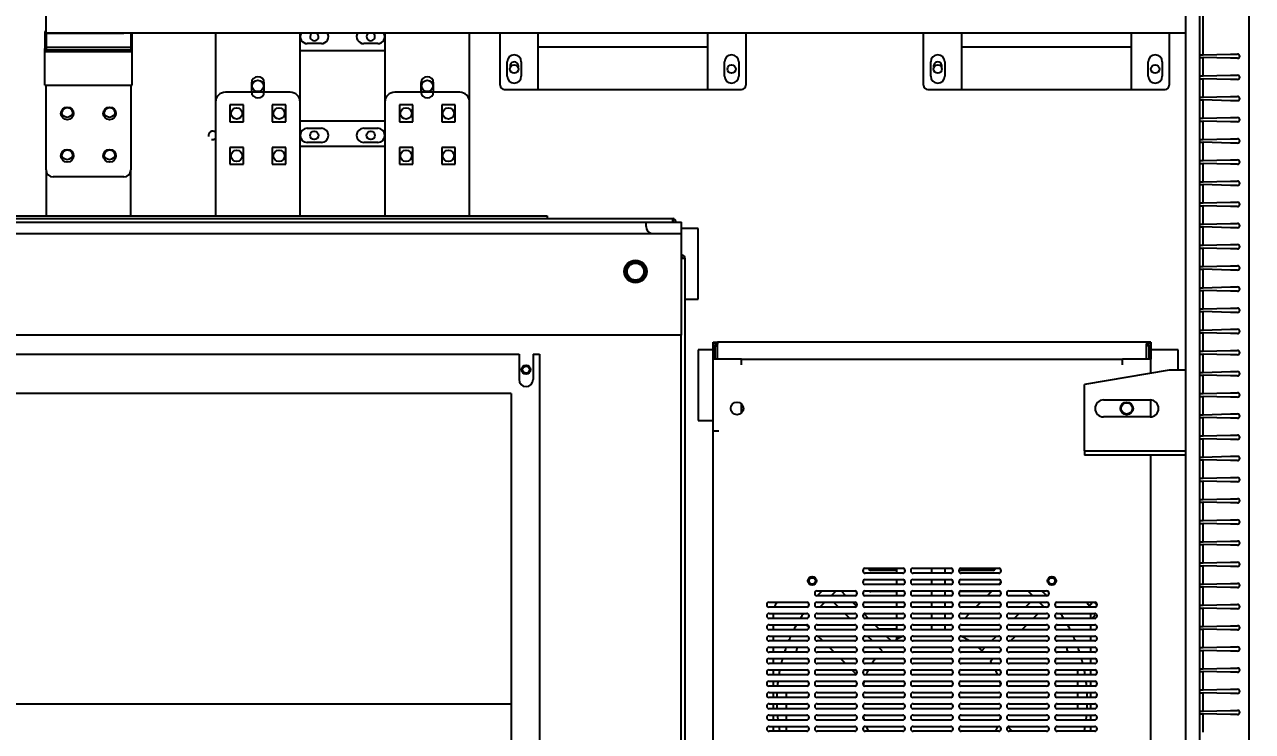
# Model space of a CAD drawing. Header units: feet. Extents: x -1522 to 1718, y -42 to 1309.
# Drawn here: x 33.255 to 36.109, y 9.099 to 10.743 of the extents above; entities that cross this region are included whole.
import ezdxf

# ---------------------------------------------------------------- set-up
doc = ezdxf.new("R2010")
doc.units = ezdxf.units.FT
doc.header["$MEASUREMENT"] = 0
doc.layers.add('E-EQPM-XFMR-1500V', color=141, linetype='Continuous')
doc.layers.add('G-NPLT', color=67, linetype='Continuous', plot=False)
doc.styles.add('NEI-A', font='arial.ttf')

# ---------------------------------------------------------------- blocks, each defined once
blk = doc.blocks.new('INV SKID')
at = {"layer": 'E-EQPM-XFMR-1500V', "linetype": 'Continuous'}
for p, q in [((-0.1247, 3.6492), (-0.1247, -3.2783)), ((-0.2723, 3.3572), (-0.2723, -3.2045)), ((-0.2395, 3.3572), (-0.2395, -3.2045)), ((-0.2313, -0.4549), (-0.2313, 3.3572)), ((-2.9199, -0.4043), (-2.9199, -0.365)), ((-2.9232, -0.401), (-2.9232, -0.4404)), ((-2.9199, -0.401), (-2.9232, -0.401)), ((-2.9232, -0.4076), (-2.9232, -0.447)), ((-2.9199, -0.4076), (-2.9232, -0.4076)), ((-2.9199, -0.4043), (-2.9199, -0.4371)), ((-0.2723, -0.4043), (-2.9199, -0.4043)), ((-2.9199, -0.4043), (-2.7395, -0.4043)), ((-2.7231, -0.4043), (-2.7231, -0.4371)), ((-2.7198, -0.4076), (-2.7231, -0.4076)), ((-2.7198, -0.4404), (-2.7198, -0.4043)), ((-2.7198, -0.447), (-2.7198, -0.4076)), ((-2.5262, -0.4043), (-2.5262, -0.8292)), ((-2.3294, -0.8292), (-2.3294, -0.4043)), ((-2.1325, -0.4043), (-2.1325, -0.8292)), ((-1.9357, -0.8292), (-1.9357, -0.4043)), ((-1.8648, -0.5257), (-1.8648, -0.4043)), ((-1.7762, -0.4371), (-1.7762, -0.4043)), ((-1.3825, -0.4043), (-1.3825, -0.4371)), ((-1.294, -0.4043), (-1.294, -0.5257)), ((-0.8806, -0.5257), (-0.8806, -0.4043)), ((-0.792, -0.4371), (-0.792, -0.4043)), ((-0.3983, -0.4043), (-0.3983, -0.4371)), ((-0.3097, -0.4043), (-0.3097, -0.5257)), ((-2.9232, -0.447), (-2.9232, -0.4404)), ((-2.9232, -0.4404), (-2.9199, -0.4404)), ((-2.9232, -0.5257), (-2.9232, -0.447)), ((-2.9232, -0.447), (-2.7198, -0.447)), ((-2.9199, -0.4371), (-2.9199, -0.4437)), ((-2.9199, -0.4371), (-2.7231, -0.4371)), ((-2.9199, -0.447), (-2.9199, -0.4437)), ((-2.9199, -0.4437), (-2.7231, -0.4437)), ((-2.7231, -0.4371), (-2.7231, -0.4437)), ((-2.7231, -0.4404), (-2.7198, -0.4404)), ((-2.7231, -0.447), (-2.7231, -0.4437)), ((-2.7231, -0.447), (-2.7231, -0.4437)), ((-2.7198, -0.447), (-2.7198, -0.4404)), ((-2.7198, -0.5257), (-2.7198, -0.447)), ((-2.3294, -0.4453), (-2.1325, -0.4453)), ((-2.2802, -0.4289), (-2.313, -0.4289)), ((-2.149, -0.4289), (-2.1818, -0.4289)), ((-1.7762, -0.5356), (-1.7762, -0.4371)), ((-1.3825, -0.4371), (-1.7762, -0.4371)), ((-1.3825, -0.4371), (-1.3825, -0.5356)), ((-0.3983, -0.4371), (-0.792, -0.4371)), ((-0.792, -0.5356), (-0.792, -0.4371)), ((-0.3983, -0.4371), (-0.3983, -0.5356)), ((-0.2395, -0.4549), (-0.2313, -0.4549)), ((-0.2313, -0.4549), (-0.1673, -0.4533)), ((-0.1673, -0.4533), (-0.1509, -0.4533)), ((-1.8484, -0.5044), (-1.8484, -0.4716)), ((-1.8156, -0.4716), (-1.8156, -0.5044)), ((-1.3432, -0.5044), (-1.3432, -0.4716)), ((-1.3104, -0.4716), (-1.3104, -0.5044)), ((-0.8642, -0.5044), (-0.8642, -0.4716)), ((-0.8314, -0.4716), (-0.8314, -0.5044)), ((-0.3589, -0.5044), (-0.3589, -0.4716)), ((-0.3261, -0.4716), (-0.3261, -0.5044)), ((-0.2395, -0.4615), (-0.2313, -0.4615)), ((-0.1673, -0.4631), (-0.2313, -0.4615)), ((-0.2313, -0.5041), (-0.2313, -0.4615)), ((-0.1509, -0.4631), (-0.1673, -0.4631)), ((-0.2395, -0.5041), (-0.2313, -0.5041)), ((-0.2395, -0.5107), (-0.2313, -0.5107)), ((-0.2313, -0.5041), (-0.1673, -0.5025)), ((-0.1673, -0.5123), (-0.2313, -0.5107)), ((-0.2313, -0.5534), (-0.2313, -0.5107)), ((-0.1673, -0.5025), (-0.1509, -0.5025)), ((-0.1509, -0.5123), (-0.1673, -0.5123)), ((-2.9232, -0.5257), (-2.7198, -0.5257)), ((-2.9199, -0.7226), (-2.9199, -0.5257)), ((-2.7231, -0.5257), (-2.7231, -0.7226)), ((-2.3524, -0.5421), (-2.5033, -0.5421)), ((-2.4426, -0.5208), (-2.4426, -0.5405)), ((-2.4131, -0.5405), (-2.4131, -0.5208)), ((-1.9587, -0.5421), (-2.1096, -0.5421)), ((-2.0489, -0.5208), (-2.0489, -0.5405)), ((-2.0194, -0.5405), (-2.0194, -0.5208)), ((-1.855, -0.5356), (-1.3038, -0.5356)), ((-0.8707, -0.5356), (-0.3196, -0.5356)), ((-2.5262, -0.5651), (-2.5262, -0.8292)), ((-2.3294, -0.8292), (-2.3294, -0.5651)), ((-2.1325, -0.5651), (-2.1325, -0.8292)), ((-1.9357, -0.8292), (-1.9357, -0.5651)), ((-0.2395, -0.5534), (-0.2313, -0.5534)), ((-0.2395, -0.5599), (-0.2313, -0.5599)), ((-0.2313, -0.5534), (-0.1673, -0.5517)), ((-0.1673, -0.5616), (-0.2313, -0.5599)), ((-0.2313, -0.6026), (-0.2313, -0.5599)), ((-0.1673, -0.5517), (-0.1509, -0.5517)), ((-0.1509, -0.5616), (-0.1673, -0.5616)), ((-2.4926, -0.5716), (-2.4926, -0.611)), ((-2.4615, -0.5716), (-2.4926, -0.5716)), ((-2.4615, -0.611), (-2.4615, -0.5716)), ((-2.3942, -0.5716), (-2.3942, -0.611)), ((-2.363, -0.5716), (-2.3942, -0.5716)), ((-2.363, -0.611), (-2.363, -0.5716)), ((-2.0989, -0.5716), (-2.0989, -0.611)), ((-2.0677, -0.5716), (-2.0989, -0.5716)), ((-2.0677, -0.611), (-2.0677, -0.5716)), ((-2.0005, -0.5716), (-2.0005, -0.611)), ((-1.9693, -0.5716), (-2.0005, -0.5716)), ((-1.9693, -0.611), (-1.9693, -0.5716)), ((-2.4926, -0.611), (-2.4615, -0.611)), ((-2.3942, -0.611), (-2.363, -0.611)), ((-2.1325, -0.6094), (-2.3294, -0.6094)), ((-2.313, -0.6258), (-2.2802, -0.6258)), ((-2.1818, -0.6258), (-2.149, -0.6258)), ((-2.0989, -0.611), (-2.0677, -0.611)), ((-2.0005, -0.611), (-1.9693, -0.611)), ((-0.2395, -0.6026), (-0.2313, -0.6026)), ((-0.2395, -0.6091), (-0.2313, -0.6091)), ((-0.2313, -0.6026), (-0.1673, -0.6009)), ((-0.1673, -0.6108), (-0.2313, -0.6091)), ((-0.2313, -0.6518), (-0.2313, -0.6091)), ((-0.1673, -0.6009), (-0.1509, -0.6009)), ((-0.1509, -0.6108), (-0.1673, -0.6108)), ((-0.2395, -0.6518), (-0.2313, -0.6518)), ((-0.2313, -0.6518), (-0.1673, -0.6501)), ((-0.1673, -0.6501), (-0.1509, -0.6501)), ((-2.4926, -0.6701), (-2.4926, -0.7094)), ((-2.4615, -0.6701), (-2.4926, -0.6701)), ((-2.4615, -0.7094), (-2.4615, -0.6701)), ((-2.3942, -0.6701), (-2.3942, -0.7094)), ((-2.363, -0.6701), (-2.3942, -0.6701)), ((-2.363, -0.7094), (-2.363, -0.6701)), ((-2.1325, -0.6684), (-2.3294, -0.6684)), ((-2.2802, -0.6586), (-2.313, -0.6586)), ((-2.149, -0.6586), (-2.1818, -0.6586)), ((-2.0989, -0.6701), (-2.0989, -0.7094)), ((-2.0677, -0.6701), (-2.0989, -0.6701)), ((-2.0677, -0.7094), (-2.0677, -0.6701)), ((-2.0005, -0.6701), (-2.0005, -0.7094)), ((-1.9693, -0.6701), (-2.0005, -0.6701)), ((-1.9693, -0.7094), (-1.9693, -0.6701)), ((-0.2395, -0.6583), (-0.2313, -0.6583)), ((-0.1673, -0.66), (-0.2313, -0.6583)), ((-0.2313, -0.701), (-0.2313, -0.6583)), ((-0.1509, -0.66), (-0.1673, -0.66)), ((-2.4926, -0.7094), (-2.4615, -0.7094)), ((-2.3942, -0.7094), (-2.363, -0.7094)), ((-2.0989, -0.7094), (-2.0677, -0.7094)), ((-2.0005, -0.7094), (-1.9693, -0.7094)), ((-0.2395, -0.701), (-0.2313, -0.701)), ((-0.2395, -0.7076), (-0.2313, -0.7076)), ((-0.2313, -0.701), (-0.1673, -0.6994)), ((-0.1673, -0.7092), (-0.2313, -0.7076)), ((-0.2313, -0.7502), (-0.2313, -0.7076)), ((-0.1673, -0.6994), (-0.1509, -0.6994)), ((-0.1509, -0.7092), (-0.1673, -0.7092)), ((-2.9199, -0.7226), (-2.9199, -0.8292)), ((-2.7395, -0.739), (-2.9035, -0.739)), ((-2.7231, -0.8292), (-2.7231, -0.7226)), ((-0.2395, -0.7502), (-0.2313, -0.7502)), ((-0.2395, -0.7568), (-0.2313, -0.7568)), ((-0.2313, -0.7502), (-0.1673, -0.7486)), ((-0.1673, -0.7584), (-0.2313, -0.7568)), ((-0.2313, -0.7994), (-0.2313, -0.7568)), ((-0.1673, -0.7486), (-0.1509, -0.7486)), ((-0.1509, -0.7584), (-0.1673, -0.7584)), ((-0.2313, -0.7994), (-0.1673, -0.7978)), ((-0.1673, -0.7978), (-0.1509, -0.7978)), ((-0.2395, -0.7994), (-0.2313, -0.7994)), ((-0.2395, -0.806), (-0.2313, -0.806)), ((-0.1673, -0.8076), (-0.2313, -0.806)), ((-0.2313, -0.8486), (-0.2313, -0.806)), ((-0.1509, -0.8076), (-0.1673, -0.8076)), ((-7.3491, -0.844), (-1.4436, -0.844)), ((-3.3924, -0.8358), (-1.4633, -0.8358)), ((-3.1004, -0.8292), (-1.7552, -0.8292)), ((-1.7552, -0.8292), (-1.7552, -0.8358)), ((-1.5256, -0.8538), (-1.5256, -0.844)), ((-1.4633, -0.844), (-1.4633, -0.8358)), ((-1.4616, -0.844), (-1.4616, -0.8423)), ((-1.4567, -0.844), (-1.4567, -0.8423)), ((-1.4436, -1.1064), (-1.4436, -0.844)), ((-0.2395, -0.8486), (-0.2313, -0.8486)), ((-0.2395, -0.8552), (-0.2313, -0.8552)), ((-0.2313, -0.8486), (-0.1673, -0.847)), ((-0.1673, -0.8568), (-0.2313, -0.8552)), ((-0.2313, -0.8978), (-0.2313, -0.8552)), ((-0.1673, -0.847), (-0.1509, -0.847)), ((-7.3491, -0.8702), (-1.4436, -0.8702)), ((-1.4042, -0.8587), (-1.4436, -0.8587)), ((-1.4042, -1.0228), (-1.4042, -0.8587)), ((-0.1509, -0.8568), (-0.1673, -0.8568)), ((-0.2395, -0.8978), (-0.2313, -0.8978)), ((-0.2395, -0.9044), (-0.2313, -0.9044)), ((-0.2313, -0.8978), (-0.1673, -0.8962)), ((-0.1673, -0.906), (-0.2313, -0.9044)), ((-0.2313, -0.9471), (-0.2313, -0.9044)), ((-0.1673, -0.8962), (-0.1509, -0.8962)), ((-0.1509, -0.906), (-0.1673, -0.906)), ((-1.4419, -0.9211), (-1.4436, -0.9211)), ((-1.4419, -0.926), (-1.4436, -0.926)), ((-1.4436, -0.9276), (-1.4354, -0.9276)), ((-1.4354, -0.9276), (-1.4354, -3.3686)), ((-0.2395, -0.9471), (-0.2313, -0.9471)), ((-0.2395, -0.9536), (-0.2313, -0.9536)), ((-0.2313, -0.9471), (-0.1673, -0.9454)), ((-0.1673, -0.9553), (-0.2313, -0.9536)), ((-0.2313, -0.9963), (-0.2313, -0.9536)), ((-0.1673, -0.9454), (-0.1509, -0.9454)), ((-0.1509, -0.9553), (-0.1673, -0.9553)), ((-0.2395, -0.9963), (-0.2313, -0.9963)), ((-0.2313, -0.9963), (-0.1673, -0.9946)), ((-0.1673, -0.9946), (-0.1509, -0.9946)), ((-1.4354, -1.0228), (-1.4042, -1.0228)), ((-0.2395, -1.0028), (-0.2313, -1.0028)), ((-0.1673, -1.0045), (-0.2313, -1.0028)), ((-0.2313, -1.0455), (-0.2313, -1.0028)), ((-0.1509, -1.0045), (-0.1673, -1.0045)), ((-0.2395, -1.0455), (-0.2313, -1.0455)), ((-0.2395, -1.052), (-0.2313, -1.052)), ((-0.2313, -1.0455), (-0.1673, -1.0438)), ((-0.1673, -1.0537), (-0.2313, -1.052)), ((-0.2313, -1.0947), (-0.2313, -1.052)), ((-0.1673, -1.0438), (-0.1509, -1.0438)), ((-0.1509, -1.0537), (-0.1673, -1.0537)), ((-1.4436, -1.1064), (-7.3491, -1.1064)), ((-1.4452, -1.1064), (-1.4452, -3.3833)), ((-0.2395, -1.0947), (-0.2313, -1.0947)), ((-0.2395, -1.1013), (-0.2313, -1.1013)), ((-0.2313, -1.0947), (-0.1673, -1.0931)), ((-0.1673, -1.1029), (-0.2313, -1.1013)), ((-0.2313, -1.1439), (-0.2313, -1.1013)), ((-0.1673, -1.0931), (-0.1509, -1.0931)), ((-0.1509, -1.1029), (-0.1673, -1.1029)), ((-1.3698, -1.1409), (-1.4042, -1.1409)), ((-1.4042, -1.1409), (-1.4042, -1.3049)), ((-1.3698, -1.1228), (-1.3599, -1.1228)), ((-1.3698, -1.1327), (-1.3698, -1.1228)), ((-1.3698, -1.1622), (-1.3698, -1.1327)), ((-1.3648, -1.1622), (-1.3648, -1.1327)), ((-0.3625, -1.1228), (-1.3599, -1.1228)), ((-1.3599, -1.1228), (-1.3599, -1.1277)), ((-1.3599, -1.1622), (-1.3599, -1.1277)), ((-0.3527, -1.1228), (-0.3625, -1.1228)), ((-0.3625, -1.1228), (-0.3625, -1.1277)), ((-0.3625, -1.1622), (-0.3625, -1.1277)), ((-0.3576, -1.1327), (-0.3576, -1.1622)), ((-0.3527, -1.1228), (-0.3527, -1.1327)), ((-0.3527, -1.1327), (-0.3527, -1.1622)), ((-0.2887, -1.1409), (-0.3527, -1.1409)), ((-0.2887, -1.1884), (-0.2887, -1.1409)), ((-3.0348, -1.1507), (-1.8209, -1.1507)), ((-1.8209, -1.1507), (-1.8209, -1.2098)), ((-1.7881, -1.1507), (-1.7733, -1.1507)), ((-1.7881, -1.1507), (-1.7881, -1.2098)), ((-1.7733, -1.1507), (-1.7733, -3.1651)), ((-1.3041, -1.1622), (-1.3698, -1.1622)), ((-1.3698, -3.4194), (-1.3698, -1.1622)), ((-1.3041, -1.1622), (-0.4183, -1.1622)), ((-1.3041, -1.1753), (-1.3041, -1.1622)), ((-0.3527, -1.1622), (-0.4183, -1.1622)), ((-0.4183, -1.1753), (-0.4183, -1.1622)), ((-0.3527, -1.1955), (-0.3527, -1.1622)), ((-0.2395, -1.1439), (-0.2313, -1.1439)), ((-0.2395, -1.1505), (-0.2313, -1.1505)), ((-0.2313, -1.1439), (-0.1673, -1.1423)), ((-0.1673, -1.1521), (-0.2313, -1.1505)), ((-0.2313, -1.1931), (-0.2313, -1.1505)), ((-0.1673, -1.1423), (-0.1509, -1.1423)), ((-0.1509, -1.1521), (-0.1673, -1.1521)), ((-0.31, -1.1884), (-0.5069, -1.2212)), ((-0.2723, -1.1884), (-0.31, -1.1884)), ((-0.2395, -1.1931), (-0.2313, -1.1931)), ((-0.2313, -1.1931), (-0.1673, -1.1915)), ((-0.1673, -1.1915), (-0.1509, -1.1915)), ((-0.5069, -1.3754), (-0.5069, -1.2212)), ((-0.2395, -1.1997), (-0.2313, -1.1997)), ((-0.1673, -1.2013), (-0.2313, -1.1997)), ((-0.2313, -1.2423), (-0.2313, -1.1997)), ((-0.1509, -1.2013), (-0.1673, -1.2013)), ((-1.8389, -1.2426), (-3.0167, -1.2426)), ((-1.8389, -1.2426), (-1.8389, -3.6409)), ((-0.2395, -1.2423), (-0.2313, -1.2423)), ((-0.2395, -1.2489), (-0.2313, -1.2489)), ((-0.2313, -1.2423), (-0.1673, -1.2407)), ((-0.1673, -1.2505), (-0.2313, -1.2489)), ((-0.2313, -1.2915), (-0.2313, -1.2489)), ((-0.1673, -1.2407), (-0.1509, -1.2407)), ((-0.1509, -1.2505), (-0.1673, -1.2505)), ((-1.3041, -1.288), (-1.3041, -1.266)), ((-0.4626, -1.2573), (-0.3543, -1.2573)), ((-0.4183, -1.2683), (-0.4183, -1.266)), ((-0.3527, -1.2965), (-0.3527, -1.2575)), ((-1.4042, -1.3049), (-1.3698, -1.3049)), ((-0.3543, -1.2967), (-0.4626, -1.2967)), ((-0.4183, -1.288), (-0.4183, -1.2857)), ((-0.2395, -1.2915), (-0.2313, -1.2915)), ((-0.2395, -1.2981), (-0.2313, -1.2981)), ((-0.2313, -1.2915), (-0.1673, -1.2899)), ((-0.1673, -1.2997), (-0.2313, -1.2981)), ((-0.2313, -1.3408), (-0.2313, -1.2981)), ((-0.1673, -1.2899), (-0.1509, -1.2899)), ((-0.1509, -1.2997), (-0.1673, -1.2997)), ((-1.3566, -1.3295), (-1.3698, -1.3295)), ((-0.2395, -1.3408), (-0.2313, -1.3408)), ((-0.2313, -1.3408), (-0.1673, -1.3391)), ((-0.1673, -1.3391), (-0.1509, -1.3391)), ((-0.2395, -1.3473), (-0.2313, -1.3473)), ((-0.1673, -1.349), (-0.2313, -1.3473)), ((-0.2313, -1.39), (-0.2313, -1.3473)), ((-0.1509, -1.349), (-0.1673, -1.349)), ((-0.5069, -1.3754), (-0.2723, -1.3754)), ((-0.5069, -1.3754), (-0.5069, -1.3853)), ((-0.2723, -1.3853), (-0.5069, -1.3853)), ((-0.3527, -2.6555), (-0.3527, -1.3853)), ((-0.2395, -1.39), (-0.2313, -1.39)), ((-0.2395, -1.3965), (-0.2313, -1.3965)), ((-0.2313, -1.39), (-0.1673, -1.3883)), ((-0.1673, -1.3982), (-0.2313, -1.3965)), ((-0.2313, -1.4392), (-0.2313, -1.3965)), ((-0.1673, -1.3883), (-0.1509, -1.3883)), ((-0.1509, -1.3982), (-0.1673, -1.3982)), ((-0.2395, -1.4392), (-0.2313, -1.4392)), ((-0.2395, -1.4457), (-0.2313, -1.4457)), ((-0.2313, -1.4392), (-0.1673, -1.4375)), ((-0.1673, -1.4474), (-0.2313, -1.4457)), ((-0.2313, -1.4884), (-0.2313, -1.4457)), ((-0.1673, -1.4375), (-0.1509, -1.4375)), ((-0.1509, -1.4474), (-0.1673, -1.4474)), ((-0.2395, -1.4884), (-0.2313, -1.4884)), ((-0.2395, -1.495), (-0.2313, -1.495)), ((-0.2313, -1.4884), (-0.1673, -1.4868)), ((-0.1673, -1.4966), (-0.2313, -1.495)), ((-0.2313, -1.5376), (-0.2313, -1.495)), ((-0.1673, -1.4868), (-0.1509, -1.4868)), ((-0.1509, -1.4966), (-0.1673, -1.4966)), ((-0.2395, -1.5376), (-0.2313, -1.5376)), ((-0.2313, -1.5376), (-0.1673, -1.536)), ((-0.1673, -1.536), (-0.1509, -1.536)), ((-0.2395, -1.5442), (-0.2313, -1.5442)), ((-0.1673, -1.5458), (-0.2313, -1.5442)), ((-0.2313, -1.5868), (-0.2313, -1.5442)), ((-0.1509, -1.5458), (-0.1673, -1.5458)), ((-0.2395, -1.5868), (-0.2313, -1.5868)), ((-0.2395, -1.5934), (-0.2313, -1.5934)), ((-0.2313, -1.5868), (-0.1673, -1.5852)), ((-0.1673, -1.595), (-0.2313, -1.5934)), ((-0.2313, -1.636), (-0.2313, -1.5934)), ((-0.1673, -1.5852), (-0.1509, -1.5852)), ((-0.1509, -1.595), (-0.1673, -1.595)), ((-1.0162, -1.6486), (-0.9293, -1.6486)), ((-0.9426, -1.6535), (-1.0031, -1.6535)), ((-0.9426, -1.6601), (-0.9426, -1.6486)), ((-0.9047, -1.6486), (-0.8177, -1.6486)), ((-0.8612, -1.6601), (-0.8612, -1.6486)), ((-0.8302, -1.6601), (-0.8302, -1.6486)), ((-0.7193, -1.6535), (-0.7988, -1.6535)), ((-0.7931, -1.6486), (-0.7062, -1.6486)), ((-0.2395, -1.636), (-0.2313, -1.636)), ((-0.2395, -1.6426), (-0.2313, -1.6426)), ((-0.2313, -1.636), (-0.1673, -1.6344)), ((-0.1673, -1.6442), (-0.2313, -1.6426)), ((-0.2313, -1.6852), (-0.2313, -1.6426)), ((-0.1673, -1.6344), (-0.1509, -1.6344)), ((-0.1509, -1.6442), (-0.1673, -1.6442)), ((-0.9293, -1.6601), (-1.0162, -1.6601)), ((-1.0162, -1.6748), (-0.9293, -1.6748)), ((-0.9426, -1.6863), (-0.9426, -1.6748)), ((-0.8177, -1.6601), (-0.9047, -1.6601)), ((-0.9047, -1.6748), (-0.8177, -1.6748)), ((-0.8612, -1.6863), (-0.8612, -1.6748)), ((-0.8302, -1.6863), (-0.8302, -1.6748)), ((-0.7062, -1.6601), (-0.7931, -1.6601)), ((-0.7931, -1.6748), (-0.7062, -1.6748)), ((-0.7064, -1.6863), (-0.7005, -1.6804)), ((-1.1278, -1.7011), (-1.0408, -1.7011)), ((-1.0955, -1.7126), (-1.084, -1.7011)), ((-1.061, -1.7126), (-1.0724, -1.7011)), ((-0.9293, -1.6863), (-1.0162, -1.6863)), ((-1.0162, -1.7011), (-0.9293, -1.7011)), ((-0.9426, -1.7027), (-1.0031, -1.7027)), ((-0.9426, -1.7126), (-0.9426, -1.7011)), ((-0.8177, -1.6863), (-0.9047, -1.6863)), ((-0.9047, -1.7011), (-0.8177, -1.7011)), ((-0.8612, -1.7126), (-0.8612, -1.7011)), ((-0.8302, -1.7126), (-0.8302, -1.7011)), ((-0.7228, -1.7027), (-0.7972, -1.7027)), ((-0.7062, -1.6863), (-0.7931, -1.6863)), ((-0.7931, -1.7011), (-0.7062, -1.7011)), ((-0.7326, -1.7126), (-0.7212, -1.7011)), ((-0.6816, -1.7011), (-0.5947, -1.7011)), ((-0.6384, -1.7011), (-0.6269, -1.7126)), ((-0.2395, -1.6852), (-0.2313, -1.6852)), ((-0.2395, -1.6918), (-0.2313, -1.6918)), ((-0.2313, -1.6852), (-0.1673, -1.6836)), ((-0.1673, -1.6934), (-0.2313, -1.6918)), ((-0.2313, -1.7345), (-0.2313, -1.6918)), ((-0.1673, -1.6836), (-0.1509, -1.6836)), ((-0.1509, -1.6934), (-0.1673, -1.6934)), ((-1.2393, -1.7273), (-1.1524, -1.7273)), ((-1.1524, -1.7388), (-1.2393, -1.7388)), ((-1.0408, -1.7126), (-1.1278, -1.7126)), ((-1.1278, -1.7273), (-1.0408, -1.7273)), ((-1.0408, -1.7388), (-1.1278, -1.7388)), ((-1.1218, -1.7388), (-1.1103, -1.7273)), ((-1.0786, -1.7388), (-1.0901, -1.7273)), ((-1.0366, -1.7369), (-1.0462, -1.7273)), ((-0.9293, -1.7126), (-1.0162, -1.7126)), ((-1.0162, -1.7273), (-0.9293, -1.7273)), ((-0.9293, -1.7388), (-1.0162, -1.7388)), ((-0.9426, -1.7388), (-0.9426, -1.7273)), ((-0.8177, -1.7126), (-0.9047, -1.7126)), ((-0.9047, -1.7273), (-0.8177, -1.7273)), ((-0.8177, -1.7388), (-0.9047, -1.7388)), ((-0.8612, -1.7388), (-0.8612, -1.7273)), ((-0.8302, -1.7388), (-0.8302, -1.7273)), ((-0.7062, -1.7126), (-0.7931, -1.7126)), ((-0.7931, -1.7273), (-0.7062, -1.7273)), ((-0.7062, -1.7388), (-0.7931, -1.7388)), ((-0.7589, -1.7388), (-0.7474, -1.7273)), ((-0.5947, -1.7126), (-0.6816, -1.7126)), ((-0.6816, -1.7273), (-0.5947, -1.7273)), ((-0.5947, -1.7388), (-0.6816, -1.7388)), ((-0.6439, -1.7388), (-0.6324, -1.7273)), ((-0.6122, -1.7273), (-0.6007, -1.7388)), ((-0.57, -1.7273), (-0.4831, -1.7273)), ((-0.4831, -1.7388), (-0.57, -1.7388)), ((-0.4962, -1.7363), (-0.4883, -1.7273)), ((-0.485, -1.7273), (-0.4774, -1.7339)), ((-0.2395, -1.7345), (-0.2313, -1.7345)), ((-0.2313, -1.7345), (-0.1673, -1.7328)), ((-0.1673, -1.7328), (-0.1509, -1.7328)), ((-1.2393, -1.7536), (-1.1524, -1.7536)), ((-1.1524, -1.765), (-1.2393, -1.765)), ((-1.2303, -1.7536), (-1.2303, -1.765)), ((-1.1278, -1.7536), (-1.0408, -1.7536)), ((-1.0408, -1.765), (-1.1278, -1.765)), ((-1.0523, -1.765), (-1.0638, -1.7536)), ((-1.0085, -1.765), (-1.0191, -1.7544)), ((-1.0162, -1.7536), (-0.9293, -1.7536)), ((-0.9293, -1.765), (-1.0162, -1.765)), ((-0.9426, -1.765), (-0.9426, -1.7536)), ((-0.9047, -1.7536), (-0.8177, -1.7536)), ((-0.8177, -1.765), (-0.9047, -1.765)), ((-0.8612, -1.765), (-0.8612, -1.7536)), ((-0.8302, -1.765), (-0.8302, -1.7536)), ((-0.7931, -1.7536), (-0.7062, -1.7536)), ((-0.7062, -1.765), (-0.7931, -1.765)), ((-0.7851, -1.765), (-0.7737, -1.7536)), ((-0.6816, -1.7536), (-0.5947, -1.7536)), ((-0.5947, -1.765), (-0.6816, -1.765)), ((-0.6701, -1.765), (-0.6586, -1.7536)), ((-0.6263, -1.765), (-0.6148, -1.7536)), ((-0.57, -1.7536), (-0.4831, -1.7536)), ((-0.4831, -1.765), (-0.57, -1.765)), ((-0.4921, -1.765), (-0.4921, -1.7536)), ((-0.4891, -1.765), (-0.4816, -1.7565)), ((-0.4816, -1.7565), (-0.4849, -1.7536)), ((-0.2395, -1.741), (-0.2313, -1.741)), ((-0.1673, -1.7427), (-0.2313, -1.741)), ((-0.2313, -1.7837), (-0.2313, -1.741)), ((-0.1509, -1.7427), (-0.1673, -1.7427)), ((-1.2393, -1.7798), (-1.1524, -1.7798)), ((-1.1524, -1.7913), (-1.2393, -1.7913)), ((-1.2303, -1.7798), (-1.2303, -1.7913)), ((-1.1467, -1.7857), (-1.1526, -1.7798)), ((-1.1278, -1.7798), (-1.0408, -1.7798)), ((-1.0408, -1.7913), (-1.1278, -1.7913)), ((-1.0162, -1.7798), (-0.9293, -1.7798)), ((-0.9293, -1.7913), (-1.0162, -1.7913)), ((-0.9822, -1.7913), (-0.9937, -1.7798)), ((-0.9839, -1.7897), (-0.9426, -1.7897)), ((-0.9426, -1.7913), (-0.9426, -1.7798)), ((-0.9047, -1.7798), (-0.8177, -1.7798)), ((-0.8177, -1.7913), (-0.9047, -1.7913)), ((-0.8612, -1.7913), (-0.8612, -1.7798)), ((-0.8302, -1.7913), (-0.8302, -1.7798)), ((-0.7931, -1.7798), (-0.7062, -1.7798)), ((-0.7062, -1.7913), (-0.7931, -1.7913)), ((-0.6816, -1.7798), (-0.5947, -1.7798)), ((-0.5947, -1.7913), (-0.6816, -1.7913)), ((-0.6525, -1.7913), (-0.641, -1.7798)), ((-0.57, -1.7798), (-0.4831, -1.7798)), ((-0.4831, -1.7913), (-0.57, -1.7913)), ((-0.4921, -1.7913), (-0.4921, -1.7798)), ((-0.2395, -1.7837), (-0.2313, -1.7837)), ((-0.2395, -1.7902), (-0.2313, -1.7902)), ((-0.2313, -1.7837), (-0.1673, -1.782)), ((-0.1673, -1.7919), (-0.2313, -1.7902)), ((-0.2313, -1.8329), (-0.2313, -1.7902)), ((-0.1673, -1.782), (-0.1509, -1.782)), ((-0.1509, -1.7919), (-0.1673, -1.7919)), ((-1.2393, -1.8061), (-1.1524, -1.8061)), ((-1.1524, -1.8175), (-1.2393, -1.8175)), ((-1.2303, -1.8061), (-1.2303, -1.8175)), ((-1.1278, -1.8061), (-1.0408, -1.8061)), ((-1.0408, -1.8175), (-1.1278, -1.8175)), ((-1.1149, -1.8175), (-1.1263, -1.8061)), ((-1.0162, -1.8061), (-0.9293, -1.8061)), ((-0.9293, -1.8175), (-1.0162, -1.8175)), ((-0.9998, -1.8175), (-1.0113, -1.8061)), ((-0.956, -1.8175), (-0.9675, -1.8061)), ((-0.9426, -1.8137), (-0.9426, -1.8061)), ((-0.9047, -1.8061), (-0.8177, -1.8061)), ((-0.8177, -1.8175), (-0.9047, -1.8175)), ((-0.7931, -1.8061), (-0.7062, -1.8061)), ((-0.7062, -1.8175), (-0.7931, -1.8175)), ((-0.7226, -1.8175), (-0.7111, -1.8061)), ((-0.6816, -1.8061), (-0.5947, -1.8061)), ((-0.5947, -1.8175), (-0.6816, -1.8175)), ((-0.6787, -1.8175), (-0.6673, -1.8061)), ((-0.57, -1.8061), (-0.4831, -1.8061)), ((-0.4831, -1.8175), (-0.57, -1.8175)), ((-0.4921, -1.8175), (-0.4921, -1.8061)), ((-1.2393, -1.8323), (-1.1524, -1.8323)), ((-1.1524, -1.8438), (-1.2393, -1.8438)), ((-1.2303, -1.8323), (-1.2303, -1.8438)), ((-1.1278, -1.8323), (-1.0408, -1.8323)), ((-1.0408, -1.8438), (-1.1278, -1.8438)), ((-1.0886, -1.8438), (-1.1001, -1.8323)), ((-1.0162, -1.8323), (-0.9293, -1.8323)), ((-0.9293, -1.8438), (-1.0162, -1.8438)), ((-0.9772, -1.8402), (-0.9851, -1.8323)), ((-0.9047, -1.8323), (-0.8177, -1.8323)), ((-0.8177, -1.8438), (-0.9047, -1.8438)), ((-0.7931, -1.8323), (-0.7062, -1.8323)), ((-0.7062, -1.8438), (-0.7931, -1.8438)), ((-0.7452, -1.8402), (-0.7374, -1.8323)), ((-0.7048, -1.8436), (-0.7007, -1.8395)), ((-0.6816, -1.8323), (-0.5947, -1.8323)), ((-0.5947, -1.8438), (-0.6816, -1.8438)), ((-0.57, -1.8323), (-0.4831, -1.8323)), ((-0.4831, -1.8438), (-0.57, -1.8438)), ((-0.4921, -1.8438), (-0.4921, -1.8323)), ((-0.2395, -1.8329), (-0.2313, -1.8329)), ((-0.2395, -1.8394), (-0.2313, -1.8394)), ((-0.2313, -1.8329), (-0.1673, -1.8312)), ((-0.1673, -1.8411), (-0.2313, -1.8394)), ((-0.2313, -1.8821), (-0.2313, -1.8394)), ((-0.1673, -1.8312), (-0.1509, -1.8312)), ((-0.1509, -1.8411), (-0.1673, -1.8411)), ((-1.2393, -1.8586), (-1.1524, -1.8586)), ((-1.1524, -1.87), (-1.2393, -1.87)), ((-1.2303, -1.8586), (-1.2303, -1.87)), ((-1.1278, -1.8586), (-1.0408, -1.8586)), ((-1.0408, -1.87), (-1.1278, -1.87)), ((-1.0624, -1.87), (-1.0739, -1.8586)), ((-1.0162, -1.8586), (-0.9293, -1.8586)), ((-0.9293, -1.87), (-1.0162, -1.87)), ((-0.9047, -1.8586), (-0.8177, -1.8586)), ((-0.8177, -1.87), (-0.9047, -1.87)), ((-0.7931, -1.8586), (-0.7062, -1.8586)), ((-0.7062, -1.87), (-0.7931, -1.87)), ((-0.7254, -1.8642), (-0.7198, -1.8586)), ((-0.6816, -1.8586), (-0.5947, -1.8586)), ((-0.5947, -1.87), (-0.6816, -1.87)), ((-0.57, -1.8586), (-0.4831, -1.8586)), ((-0.4831, -1.87), (-0.57, -1.87)), ((-0.4921, -1.87), (-0.4921, -1.8586)), ((-0.2395, -1.8821), (-0.2313, -1.8821)), ((-0.2313, -1.8821), (-0.1673, -1.8805)), ((-0.1673, -1.8805), (-0.1509, -1.8805)), ((-1.2393, -1.8848), (-1.1524, -1.8848)), ((-1.1524, -1.8963), (-1.2393, -1.8963)), ((-1.2393, -1.911), (-1.1524, -1.911)), ((-1.2303, -1.8848), (-1.2303, -1.8963)), ((-1.2303, -1.911), (-1.2303, -1.9225)), ((-1.1278, -1.8848), (-1.0408, -1.8848)), ((-1.0408, -1.8963), (-1.1278, -1.8963)), ((-1.1278, -1.911), (-1.0408, -1.911)), ((-1.0373, -1.8951), (-1.0476, -1.8848)), ((-1.0162, -1.8848), (-0.9293, -1.8848)), ((-0.9293, -1.8963), (-1.0162, -1.8963)), ((-1.0162, -1.911), (-0.9293, -1.911)), ((-0.9047, -1.8848), (-0.8177, -1.8848)), ((-0.8177, -1.8963), (-0.9047, -1.8963)), ((-0.9047, -1.911), (-0.8177, -1.911)), ((-0.7931, -1.8848), (-0.7062, -1.8848)), ((-0.7062, -1.8963), (-0.7931, -1.8963)), ((-0.7931, -1.911), (-0.7062, -1.911)), ((-0.6816, -1.8848), (-0.5947, -1.8848)), ((-0.5947, -1.8963), (-0.6816, -1.8963)), ((-0.6816, -1.911), (-0.5947, -1.911)), ((-0.57, -1.8848), (-0.4831, -1.8848)), ((-0.4831, -1.8963), (-0.57, -1.8963)), ((-0.57, -1.911), (-0.4831, -1.911)), ((-0.5233, -1.8848), (-0.5233, -1.8963)), ((-0.5233, -1.911), (-0.5233, -1.9225)), ((-0.4921, -1.8963), (-0.4921, -1.8848)), ((-0.4921, -1.9225), (-0.4921, -1.911)), ((-0.2395, -1.8887), (-0.2313, -1.8887)), ((-0.1673, -1.8903), (-0.2313, -1.8887)), ((-0.2313, -1.9313), (-0.2313, -1.8887)), ((-0.1509, -1.8903), (-0.1673, -1.8903)), ((-1.1524, -1.9225), (-1.2393, -1.9225)), ((-1.2393, -1.9373), (-1.1524, -1.9373)), ((-1.2303, -1.9373), (-1.2303, -1.9488)), ((-1.1991, -1.9488), (-1.1991, -1.9373)), ((-1.0408, -1.9225), (-1.1278, -1.9225)), ((-1.1278, -1.9373), (-1.0408, -1.9373)), ((-1.0195, -1.9129), (-1.02, -1.9124)), ((-0.9293, -1.9225), (-1.0162, -1.9225)), ((-1.0162, -1.9373), (-0.9293, -1.9373)), ((-0.8177, -1.9225), (-0.9047, -1.9225)), ((-0.9047, -1.9373), (-0.8177, -1.9373)), ((-0.7062, -1.9225), (-0.7931, -1.9225)), ((-0.7931, -1.9373), (-0.7062, -1.9373)), ((-0.5947, -1.9225), (-0.6816, -1.9225)), ((-0.6816, -1.9373), (-0.5947, -1.9373)), ((-0.4831, -1.9225), (-0.57, -1.9225)), ((-0.57, -1.9373), (-0.4831, -1.9373)), ((-0.5233, -1.9373), (-0.5233, -1.9488)), ((-0.4921, -1.9488), (-0.4921, -1.9373)), ((-0.2395, -1.9313), (-0.2313, -1.9313)), ((-0.2395, -1.9379), (-0.2313, -1.9379)), ((-0.2313, -1.9313), (-0.1673, -1.9297)), ((-0.1673, -1.9395), (-0.2313, -1.9379)), ((-0.2313, -1.9805), (-0.2313, -1.9379)), ((-0.1673, -1.9297), (-0.1509, -1.9297)), ((-0.1509, -1.9395), (-0.1673, -1.9395)), ((-1.8389, -1.9644), (-3.0167, -1.9644)), ((-1.1524, -1.9488), (-1.2393, -1.9488)), ((-1.2393, -1.9635), (-1.1524, -1.9635)), ((-1.2303, -1.9635), (-1.2303, -1.975)), ((-1.1991, -1.975), (-1.1991, -1.9635)), ((-1.0408, -1.9488), (-1.1278, -1.9488)), ((-1.1278, -1.9635), (-1.0408, -1.9635)), ((-0.9293, -1.9488), (-1.0162, -1.9488)), ((-1.0162, -1.9635), (-0.9293, -1.9635)), ((-0.8177, -1.9488), (-0.9047, -1.9488)), ((-0.9047, -1.9635), (-0.8177, -1.9635)), ((-0.7062, -1.9488), (-0.7931, -1.9488)), ((-0.7931, -1.9635), (-0.7062, -1.9635)), ((-0.5947, -1.9488), (-0.6816, -1.9488)), ((-0.6816, -1.9635), (-0.5947, -1.9635)), ((-0.4831, -1.9488), (-0.57, -1.9488)), ((-0.57, -1.9635), (-0.4831, -1.9635)), ((-0.5233, -1.9635), (-0.5233, -1.975)), ((-0.4921, -1.975), (-0.4921, -1.9635)), ((-1.1524, -1.975), (-1.2393, -1.975)), ((-1.2393, -1.9898), (-1.1524, -1.9898)), ((-1.2303, -1.9898), (-1.2303, -2.0013)), ((-1.1991, -2.0013), (-1.1991, -1.9898)), ((-1.0408, -1.975), (-1.1278, -1.975)), ((-1.1278, -1.9898), (-1.0408, -1.9898)), ((-0.9293, -1.975), (-1.0162, -1.975)), ((-1.0162, -1.9898), (-0.9293, -1.9898)), ((-0.8177, -1.975), (-0.9047, -1.975)), ((-0.9047, -1.9898), (-0.8177, -1.9898)), ((-0.7062, -1.975), (-0.7931, -1.975)), ((-0.7931, -1.9898), (-0.7062, -1.9898)), ((-0.5947, -1.975), (-0.6816, -1.975)), ((-0.6816, -1.9898), (-0.5947, -1.9898)), ((-0.4831, -1.975), (-0.57, -1.975)), ((-0.57, -1.9898), (-0.4831, -1.9898)), ((-0.4921, -2.0013), (-0.4921, -1.9898)), ((-0.2395, -1.9805), (-0.2313, -1.9805)), ((-0.2395, -1.9871), (-0.2313, -1.9871)), ((-0.2313, -1.9805), (-0.1673, -1.9789)), ((-0.1673, -1.9887), (-0.2313, -1.9871)), ((-0.2313, -2.0297), (-0.2313, -1.9871)), ((-0.1673, -1.9789), (-0.1509, -1.9789)), ((-0.1509, -1.9887), (-0.1673, -1.9887)), ((-1.1524, -2.0013), (-1.2393, -2.0013)), ((-1.2393, -2.016), (-1.1524, -2.016)), ((-1.2303, -2.016), (-1.2303, -2.0275)), ((-1.1991, -2.0275), (-1.1991, -2.016)), ((-1.0408, -2.0013), (-1.1278, -2.0013)), ((-1.1278, -2.016), (-1.0408, -2.016)), ((-0.9293, -2.0013), (-1.0162, -2.0013)), ((-1.0162, -2.016), (-0.9293, -2.016)), ((-0.8177, -2.0013), (-0.9047, -2.0013)), ((-0.9047, -2.016), (-0.8177, -2.016)), ((-0.7062, -2.0013), (-0.7931, -2.0013)), ((-0.7931, -2.016), (-0.7062, -2.016)), ((-0.703, -1.9994), (-0.7025, -1.9999)), ((-0.6851, -2.0173), (-0.6748, -2.0275)), ((-0.5947, -2.0013), (-0.6816, -2.0013)), ((-0.6816, -2.016), (-0.5947, -2.016)), ((-0.4831, -2.0013), (-0.57, -2.0013)), ((-0.57, -2.016), (-0.4831, -2.016)), ((-0.4921, -2.0275), (-0.4921, -2.016)), ((-1.1524, -2.0275), (-1.2393, -2.0275)), ((-1.0408, -2.0275), (-1.1278, -2.0275)), ((-0.9293, -2.0275), (-1.0162, -2.0275)), ((-0.8177, -2.0275), (-0.9047, -2.0275)), ((-0.7062, -2.0275), (-0.7931, -2.0275)), ((-0.5947, -2.0275), (-0.6816, -2.0275)), ((-0.4831, -2.0275), (-0.57, -2.0275))]:
    blk.add_line(p, q, dxfattribs=at)
for centre, radius in [((-1.832, -0.488), 0.00984), ((-1.3268, -0.488), 0.00984), ((-0.8478, -0.488), 0.00984), ((-0.3425, -0.488), 0.00984), ((-2.4278, -0.5274), 0.0131), ((-2.0341, -0.5274), 0.0131), ((-2.8707, -0.5913), 0.0148), ((-2.7723, -0.5913), 0.0148), ((-2.477, -0.5913), 0.0131), ((-2.3786, -0.5913), 0.0131), ((-2.0833, -0.5913), 0.0131), ((-1.9849, -0.5913), 0.0131), ((-2.2966, -0.6422), 0.00984), ((-2.1654, -0.6422), 0.00984), ((-2.8707, -0.6898), 0.0148), ((-2.7723, -0.6898), 0.0148), ((-2.477, -0.6898), 0.0131), ((-2.3786, -0.6898), 0.0131), ((-2.0833, -0.6898), 0.0131), ((-1.9849, -0.6898), 0.0131), ((-1.5502, -0.9588), 0.0262), ((-1.5502, -0.9588), 0.023), ((-1.5502, -0.9588), 0.0197), ((-1.5502, -0.9588), 0.0197), ((-1.8045, -1.1868), 0.0105), ((-1.8045, -1.1868), 0.0082), ((-1.314, -1.277), 0.0148), ((-0.4085, -1.277), 0.0148), ((-0.4085, -1.277), 0.0131), ((-1.1396, -1.6778), 0.00984), ((-1.1396, -1.6778), 0.00738), ((-0.5828, -1.6778), 0.00984), ((-0.5828, -1.6778), 0.00738)]:
    blk.add_circle(centre, radius, dxfattribs=at)
for centre, radius, start, end in [((-2.313, -0.4125), 0.0164, 149.8604, 270), ((-2.2966, -0.4125), 0.00984, 123.017, 56.983), ((-2.2802, -0.4125), 0.0164, 270, 30.1396), ((-2.1818, -0.4125), 0.0164, 149.8604, 270), ((-2.1654, -0.4125), 0.00984, 123.017, 56.983), ((-2.149, -0.4125), 0.0164, 270, 30.1396), ((-1.832, -0.4716), 0.0164, 0, 180), ((-1.3268, -0.4716), 0.0164, 0, 180), ((-0.8478, -0.4716), 0.0164, 0, 180), ((-0.3425, -0.4716), 0.0164, 0, 180), ((-0.1509, -0.4582), 0.00492, 270, 90), ((-1.832, -0.4814), 0.00984, 340.1712, 195), ((-0.8478, -0.4814), 0.00984, 340.1712, 195), ((-2.4278, -0.5208), 0.0148, 0, 180), ((-2.0341, -0.5208), 0.0148, 0, 180), ((-1.832, -0.5044), 0.0164, 180, 0), ((-1.3268, -0.5044), 0.0164, 180, 0), ((-0.8478, -0.5044), 0.0164, 180, 0), ((-0.3425, -0.5044), 0.0164, 180, 0), ((-0.1509, -0.5074), 0.00492, 270, 90), ((-2.5033, -0.5651), 0.023, 90, 180), ((-2.4278, -0.5405), 0.0148, 180, 0), ((-2.3524, -0.5651), 0.023, 0, 90), ((-2.1096, -0.5651), 0.023, 90, 180), ((-2.0341, -0.5405), 0.0148, 180, 0), ((-1.9587, -0.5651), 0.023, 0, 90), ((-1.855, -0.5257), 0.00984, 180, 270), ((-1.3038, -0.5257), 0.00984, 270, 0), ((-0.8707, -0.5257), 0.00984, 180, 270), ((-0.3196, -0.5257), 0.00984, 270, 0), ((-0.1509, -0.5566), 0.00492, 270, 90), ((-2.8707, -0.5848), 0.0148, 192.9099, 347.0901), ((-2.8707, -0.5913), 0.0131, 359.5094, 180.4906), ((-2.7723, -0.5848), 0.0148, 192.9099, 347.0901), ((-2.7723, -0.5913), 0.0131, 359.5094, 180.4906), ((-2.313, -0.6422), 0.0164, 90, 270), ((-2.2802, -0.6422), 0.0164, 270, 90), ((-2.1818, -0.6422), 0.0164, 90, 270), ((-2.149, -0.6422), 0.0164, 270, 90), ((-0.1509, -0.6058), 0.00492, 270, 90), ((-2.5328, -0.6422), 0.00984, 48.1865, 195), ((-2.5328, -0.6422), 0.00984, 255, 311.8141), ((-0.1509, -0.6551), 0.00492, 270, 90), ((-2.8707, -0.6898), 0.0131, 359.5094, 180.4906), ((-2.7723, -0.6898), 0.0131, 359.5094, 180.4906), ((-2.8707, -0.6832), 0.0148, 192.9099, 347.0901), ((-2.7723, -0.6832), 0.0148, 192.9099, 347.0901), ((-0.1509, -0.7043), 0.00492, 270, 90), ((-2.9035, -0.7226), 0.0164, 180, 270), ((-2.7395, -0.7226), 0.0164, 270, 0), ((-0.1509, -0.7535), 0.00492, 270, 90), ((-0.1509, -0.8027), 0.00492, 270, 90), ((-1.4633, -0.8423), 0.00656, 0, 90), ((-1.4633, -0.8423), 0.00164, 0, 90), ((-0.1509, -0.8519), 0.00492, 270, 90), ((-0.1509, -0.9011), 0.00492, 270, 90), ((-1.4419, -0.9276), 0.00656, 0, 90), ((-1.4419, -0.9276), 0.00164, 0, 90), ((-0.1509, -0.9503), 0.00492, 270, 90), ((-0.1509, -0.9996), 0.00492, 270, 90), ((-0.1509, -1.0488), 0.00492, 270, 90), ((-0.1509, -1.098), 0.00492, 270, 90), ((-1.3599, -1.1327), 0.00984, 90, 180), ((-1.3599, -1.1327), 0.00492, 90, 180), ((-0.3625, -1.1327), 0.00984, 0, 90), ((-0.3625, -1.1327), 0.00492, 0, 90), ((-0.1509, -1.1472), 0.00492, 270, 90), ((-0.1509, -1.1964), 0.00492, 270, 90), ((-1.8045, -1.2098), 0.0164, 180, 0), ((-0.1509, -1.2456), 0.00492, 270, 90), ((-0.4626, -1.277), 0.0197, 90, 270), ((-0.3543, -1.277), 0.0197, 270, 90), ((-0.1509, -1.2948), 0.00492, 270, 90), ((-0.1509, -1.344), 0.00492, 270, 90), ((-0.1509, -1.3933), 0.00492, 270, 90), ((-0.1509, -1.4425), 0.00492, 270, 90), ((-0.1509, -1.4917), 0.00492, 270, 90), ((-0.1509, -1.5409), 0.00492, 270, 90), ((-0.1509, -1.5901), 0.00492, 270, 90), ((-1.0162, -1.6543), 0.00574, 90, 270), ((-1.0031, -1.6478), 0.00574, 188.2417, 270), ((-0.9293, -1.6543), 0.00574, 270, 90), ((-0.9047, -1.6543), 0.00574, 90, 270), ((-0.8177, -1.6543), 0.00574, 270, 90), ((-0.7931, -1.6543), 0.00574, 90, 270), ((-0.7193, -1.6478), 0.00574, 270, 351.7583), ((-0.7062, -1.6543), 0.00574, 270, 90), ((-0.1509, -1.6393), 0.00492, 270, 90), ((-1.0162, -1.6806), 0.00574, 90, 270), ((-0.9293, -1.6806), 0.00574, 270, 90), ((-0.9047, -1.6806), 0.00574, 90, 270), ((-0.8177, -1.6806), 0.00574, 270, 90), ((-0.7931, -1.6806), 0.00574, 90, 270), ((-0.7062, -1.6806), 0.00574, 270, 90), ((-1.1278, -1.7068), 0.00574, 90, 270), ((-0.8612, -1.9562), 0.3609, 134.926, 137.5795), ((-1.0408, -1.7068), 0.00574, 270, 90), ((-1.0162, -1.7068), 0.00574, 90, 270), ((-1.0031, -1.697), 0.00574, 225.7332, 270), ((-0.9293, -1.7068), 0.00574, 270, 90), ((-0.9047, -1.7068), 0.00574, 90, 270), ((-0.8177, -1.7068), 0.00574, 270, 90), ((-0.7931, -1.7068), 0.00574, 90, 270), ((-0.7062, -1.7068), 0.00574, 270, 90), ((-0.6816, -1.7068), 0.00574, 90, 270), ((-0.8612, -1.9562), 0.3609, 42.4205, 45.074), ((-0.5947, -1.7068), 0.00574, 270, 90), ((-0.1509, -1.6885), 0.00492, 270, 90), ((-1.2393, -1.7331), 0.00574, 90, 270), ((-0.8612, -1.9562), 0.4265, 147.4744, 149.337), ((-1.1524, -1.7331), 0.00574, 270, 90), ((-1.1278, -1.7331), 0.00574, 90, 270), ((-1.0408, -1.7331), 0.00574, 270, 90), ((-1.0162, -1.7331), 0.00574, 90, 270), ((-0.9293, -1.7331), 0.00574, 270, 90), ((-0.9047, -1.7331), 0.00574, 90, 270), ((-0.8177, -1.7331), 0.00574, 270, 90), ((-0.7931, -1.7331), 0.00574, 90, 270), ((-0.7062, -1.7331), 0.00574, 270, 90), ((-0.6816, -1.7331), 0.00574, 90, 270), ((-0.5947, -1.7331), 0.00574, 270, 90), ((-0.57, -1.7331), 0.00574, 90, 270), ((-0.8612, -1.9562), 0.4265, 30.663, 32.5256), ((-0.4831, -1.7331), 0.00574, 270, 90), ((-0.1509, -1.7377), 0.00492, 270, 90), ((-1.2393, -1.7593), 0.00574, 90, 270), ((-0.8612, -1.9562), 0.3609, 145.7651, 147.9985), ((-1.1524, -1.7593), 0.00574, 270, 90), ((-1.1278, -1.7593), 0.00574, 90, 270), ((-1.0408, -1.7593), 0.00574, 270, 90), ((-1.0162, -1.7593), 0.00574, 90, 270), ((-0.9293, -1.7593), 0.00574, 270, 90), ((-0.9047, -1.7593), 0.00574, 90, 270), ((-0.8177, -1.7593), 0.00574, 270, 90), ((-0.7931, -1.7593), 0.00574, 90, 270), ((-0.7062, -1.7593), 0.00574, 270, 90), ((-0.6816, -1.7593), 0.00574, 90, 270), ((-0.5947, -1.7593), 0.00574, 270, 90), ((-0.57, -1.7593), 0.00574, 90, 270), ((-0.8612, -1.9562), 0.3609, 32.0015, 34.2349), ((-0.4831, -1.7593), 0.00574, 270, 90), ((-1.2393, -1.7856), 0.00574, 90, 270), ((-0.8612, -1.9562), 0.3609, 150.6923, 152.7497), ((-1.1524, -1.7856), 0.00574, 270, 90), ((-1.1278, -1.7856), 0.00574, 90, 270), ((-1.0408, -1.7856), 0.00574, 270, 90), ((-1.0162, -1.7856), 0.00574, 90, 270), ((-0.9293, -1.7856), 0.00574, 270, 90), ((-0.9047, -1.7856), 0.00574, 90, 270), ((-0.8177, -1.7856), 0.00574, 270, 90), ((-0.7931, -1.7856), 0.00574, 90, 270), ((-0.7062, -1.7856), 0.00574, 270, 90), ((-0.6816, -1.7856), 0.00574, 90, 270), ((-0.5947, -1.7856), 0.00574, 270, 90), ((-0.57, -1.7856), 0.00574, 90, 270), ((-0.8612, -1.9562), 0.3609, 27.2503, 29.3077), ((-0.4831, -1.7856), 0.00574, 270, 90), ((-0.1509, -1.787), 0.00492, 270, 90), ((-1.2393, -1.8118), 0.00574, 90, 270), ((-0.8612, -1.9562), 0.3609, 155.3935, 157.391), ((-1.1524, -1.8118), 0.00574, 270, 90), ((-1.1278, -1.8118), 0.00574, 90, 270), ((-1.0408, -1.8118), 0.00574, 270, 90), ((-1.0162, -1.8118), 0.00574, 90, 270), ((-0.8612, -1.9562), 0.164, 113.8531, 122.1388), ((-0.9293, -1.8118), 0.00574, 270, 90), ((-0.9047, -1.8118), 0.00574, 90, 270), ((-0.8177, -1.8118), 0.00574, 270, 90), ((-0.7931, -1.8118), 0.00574, 90, 270), ((-0.8612, -1.9562), 0.164, 57.9229, 66.2122), ((-0.7062, -1.8118), 0.00574, 270, 90), ((-0.6816, -1.8118), 0.00574, 90, 270), ((-0.5947, -1.8118), 0.00574, 270, 90), ((-0.57, -1.8118), 0.00574, 90, 270), ((-0.8612, -1.9562), 0.3609, 22.609, 24.6065), ((-0.4831, -1.8118), 0.00574, 270, 90), ((-1.2393, -1.838), 0.00574, 90, 270), ((-0.8612, -1.9562), 0.3609, 159.8815, 161.8205), ((-1.1893, -1.8348), 0.0148, 206.3706, 217.7899), ((-1.1893, -1.8348), 0.0148, 322.2101, 9.6056), ((-1.1524, -1.838), 0.00574, 270, 90), ((-1.1278, -1.838), 0.00574, 90, 270), ((-1.0408, -1.838), 0.00574, 270, 90), ((-1.0162, -1.838), 0.00574, 90, 270), ((-0.8612, -1.9562), 0.164, 135, 136.6829), ((-0.9293, -1.838), 0.00574, 270, 90), ((-0.9047, -1.838), 0.00574, 90, 270), ((-0.8177, -1.838), 0.00574, 270, 90), ((-0.7931, -1.838), 0.00574, 90, 270), ((-0.8612, -1.9562), 0.164, 45, 49.2206), ((-0.7062, -1.838), 0.00574, 270, 90), ((-0.6816, -1.838), 0.00574, 90, 270), ((-0.5947, -1.838), 0.00574, 270, 90), ((-0.57, -1.838), 0.00574, 90, 270), ((-0.5331, -1.8348), 0.0148, 170.3944, 217.7899), ((-0.8612, -1.9562), 0.3609, 18.1795, 20.1185), ((-0.5331, -1.8348), 0.0148, 322.2101, 333.6294), ((-0.4831, -1.838), 0.00574, 270, 90), ((-0.1509, -1.8362), 0.00492, 270, 90), ((-1.2393, -1.8643), 0.00574, 90, 270), ((-0.8612, -1.9562), 0.3609, 164.3082, 166.1707), ((-1.1524, -1.8643), 0.00574, 270, 90), ((-1.1278, -1.8643), 0.00574, 90, 270), ((-1.0408, -1.8643), 0.00574, 270, 90), ((-1.0162, -1.8643), 0.00574, 90, 270), ((-0.8612, -1.9562), 0.164, 143.486, 148.2355), ((-0.9293, -1.8643), 0.00574, 270, 90), ((-0.9047, -1.8643), 0.00574, 90, 270), ((-0.8177, -1.8643), 0.00574, 270, 90), ((-0.7931, -1.8643), 0.00574, 90, 270), ((-0.8612, -1.9562), 0.164, 31.7324, 34.1022), ((-0.7062, -1.8643), 0.00574, 270, 90), ((-0.6816, -1.8643), 0.00574, 90, 270), ((-0.5947, -1.8643), 0.00574, 270, 90), ((-0.57, -1.8643), 0.00574, 90, 270), ((-0.8612, -1.9562), 0.3609, 13.8293, 15.6918), ((-0.4831, -1.8643), 0.00574, 270, 90), ((-0.1509, -1.8854), 0.00492, 270, 90), ((-1.2393, -1.8905), 0.00574, 90, 270), ((-1.2393, -1.9168), 0.00574, 90, 270), ((-0.8612, -1.9562), 0.3609, 172.814, 174.6378), ((-0.8612, -1.9562), 0.3609, 168.5694, 170.4347), ((-1.1524, -1.8905), 0.00574, 270, 90), ((-1.1524, -1.9168), 0.00574, 270, 90), ((-1.1278, -1.8905), 0.00574, 90, 270), ((-1.1278, -1.9168), 0.00574, 90, 270), ((-1.0408, -1.8905), 0.00574, 270, 90), ((-1.0408, -1.9168), 0.00574, 270, 90), ((-1.0162, -1.8905), 0.00574, 90, 270), ((-1.0162, -1.9168), 0.00574, 90, 270), ((-0.8612, -1.9562), 0.164, 164.1814, 167.2583), ((-0.8612, -1.9562), 0.164, 154.1582, 158.5479), ((-0.9293, -1.8905), 0.00574, 270, 90), ((-0.9293, -1.9168), 0.00574, 270, 90), ((-0.9047, -1.8905), 0.00574, 90, 270), ((-0.9047, -1.9168), 0.00574, 90, 270), ((-0.8177, -1.8905), 0.00574, 270, 90), ((-0.8177, -1.9168), 0.00574, 270, 90), ((-0.7931, -1.8905), 0.00574, 90, 270), ((-0.7931, -1.9168), 0.00574, 90, 270), ((-0.8612, -1.9562), 0.164, 21.4692, 25.792), ((-0.7062, -1.8905), 0.00574, 270, 90), ((-0.7062, -1.9168), 0.00574, 270, 90), ((-0.8612, -1.9562), 0.164, 12.6899, 15.7396), ((-0.6816, -1.8905), 0.00574, 90, 270), ((-0.6816, -1.9168), 0.00574, 90, 270), ((-0.5947, -1.8905), 0.00574, 270, 90), ((-0.5947, -1.9168), 0.00574, 270, 90), ((-0.57, -1.8905), 0.00574, 90, 270), ((-0.57, -1.9168), 0.00574, 90, 270), ((-0.8612, -1.9562), 0.3609, 9.5653, 11.4306), ((-0.8612, -1.9562), 0.3609, 5.3622, 7.186), ((-0.4831, -1.8905), 0.00574, 270, 90), ((-0.4831, -1.9168), 0.00574, 270, 90), ((-1.2393, -1.943), 0.00574, 90, 270), ((-0.8612, -1.9562), 0.3609, 176.9867, 178.819), ((-1.1524, -1.943), 0.00574, 270, 90), ((-1.1278, -1.943), 0.00574, 90, 270), ((-1.0408, -1.943), 0.00574, 270, 90), ((-1.0162, -1.943), 0.00574, 90, 270), ((-0.9293, -1.943), 0.00574, 270, 90), ((-0.9047, -1.943), 0.00574, 90, 270), ((-0.8177, -1.943), 0.00574, 270, 90), ((-0.7931, -1.943), 0.00574, 90, 270), ((-0.7062, -1.943), 0.00574, 270, 90), ((-0.6816, -1.943), 0.00574, 90, 270), ((-0.5947, -1.943), 0.00574, 270, 90), ((-0.57, -1.943), 0.00574, 90, 270), ((-0.8612, -1.9562), 0.3609, 1.181, 3.0133), ((-0.4831, -1.943), 0.00574, 270, 90), ((-0.1509, -1.9346), 0.00492, 270, 90), ((-1.2393, -1.9693), 0.00574, 90, 270), ((-0.8612, -1.9562), 0.3609, 181.1816, 183.0139), ((-1.1524, -1.9693), 0.00574, 270, 90), ((-1.1278, -1.9693), 0.00574, 90, 270), ((-1.0408, -1.9693), 0.00574, 270, 90), ((-1.0162, -1.9693), 0.00574, 90, 270), ((-0.9293, -1.9693), 0.00574, 270, 90), ((-0.9047, -1.9693), 0.00574, 90, 270), ((-0.8177, -1.9693), 0.00574, 270, 90), ((-0.7931, -1.9693), 0.00574, 90, 270), ((-0.7062, -1.9693), 0.00574, 270, 90), ((-0.6816, -1.9693), 0.00574, 90, 270), ((-0.5947, -1.9693), 0.00574, 270, 90), ((-0.57, -1.9693), 0.00574, 90, 270), ((-0.8612, -1.9562), 0.3609, 356.9861, 358.8184), ((-0.4831, -1.9693), 0.00574, 270, 90), ((-1.2393, -1.9955), 0.00574, 90, 270), ((-0.8612, -1.9562), 0.3609, 185.3627, 187.1866), ((-1.1524, -1.9955), 0.00574, 270, 90), ((-1.1278, -1.9955), 0.00574, 90, 270), ((-1.0408, -1.9955), 0.00574, 270, 90), ((-1.0162, -1.9955), 0.00574, 90, 270), ((-0.8612, -1.9562), 0.164, 192.6908, 195.741), ((-0.9293, -1.9955), 0.00574, 270, 90), ((-0.9047, -1.9955), 0.00574, 90, 270), ((-0.8177, -1.9955), 0.00574, 270, 90), ((-0.7931, -1.9955), 0.00574, 90, 270), ((-0.7062, -1.9955), 0.00574, 270, 90), ((-0.8612, -1.9562), 0.164, 344.1792, 347.257), ((-0.6816, -1.9955), 0.00574, 90, 270), ((-0.5947, -1.9955), 0.00574, 270, 90), ((-0.57, -1.9955), 0.00574, 90, 270), ((-0.8612, -1.9562), 0.3609, 352.8134, 354.6373), ((-0.4831, -1.9955), 0.00574, 270, 90), ((-0.1509, -1.9838), 0.00492, 270, 90), ((-1.2393, -2.0218), 0.00574, 90, 270), ((-0.8612, -1.9562), 0.3609, 189.5659, 191.4312), ((-1.1524, -2.0218), 0.00574, 270, 90), ((-1.1278, -2.0218), 0.00574, 90, 270), ((-1.0408, -2.0218), 0.00574, 270, 90), ((-1.0162, -2.0218), 0.00574, 90, 270), ((-0.8612, -1.9562), 0.164, 201.4705, 205.7934), ((-0.9293, -2.0218), 0.00574, 270, 90), ((-0.9047, -2.0218), 0.00574, 90, 270), ((-0.8177, -2.0218), 0.00574, 270, 90), ((-0.7931, -2.0218), 0.00574, 90, 270), ((-0.8612, -1.9562), 0.164, 334.1567, 338.5463), ((-0.7062, -2.0218), 0.00574, 270, 90), ((-0.6816, -2.0218), 0.00574, 90, 270), ((-0.5947, -2.0218), 0.00574, 270, 90), ((-0.57, -2.0218), 0.00574, 90, 270), ((-0.8612, -1.9562), 0.3609, 348.5688, 350.4341), ((-0.4831, -2.0218), 0.00574, 270, 90)]:
    blk.add_arc(centre, radius, start, end, dxfattribs=at)
blk.add_ellipse((-1.5119, -0.8538), major_axis=(0, 0.0164), ratio=0.833333, start_param=-4.712389, end_param=-3.141593, dxfattribs=at)

msp = doc.modelspace()

# ---------------------------------------------------------------- block references
msp.add_blockref('INV SKID', (36.22501, 11.12722))

# ---------------------------------------------------------------- texts
at = {"layer": 'G-NPLT', "insert": (-1524.03887, 222.65943), "char_height": 50.15749436, "attachment_point": 1, "style": 'NEI-A'}
msp.add_mtext_dynamic_manual_height_columns('\\pi-250.78747,l250.78747;THIS INVERTER NEEDS TO BE UPDATED WITH THE CORRECT INVERTER JOB SPECIFIC. GET FROM THE INVERTER XREF.', width=1665.7235448, gutter_width=214.91157, heights=[0], dxfattribs=at)

doc.saveas('drawing.dxf')
